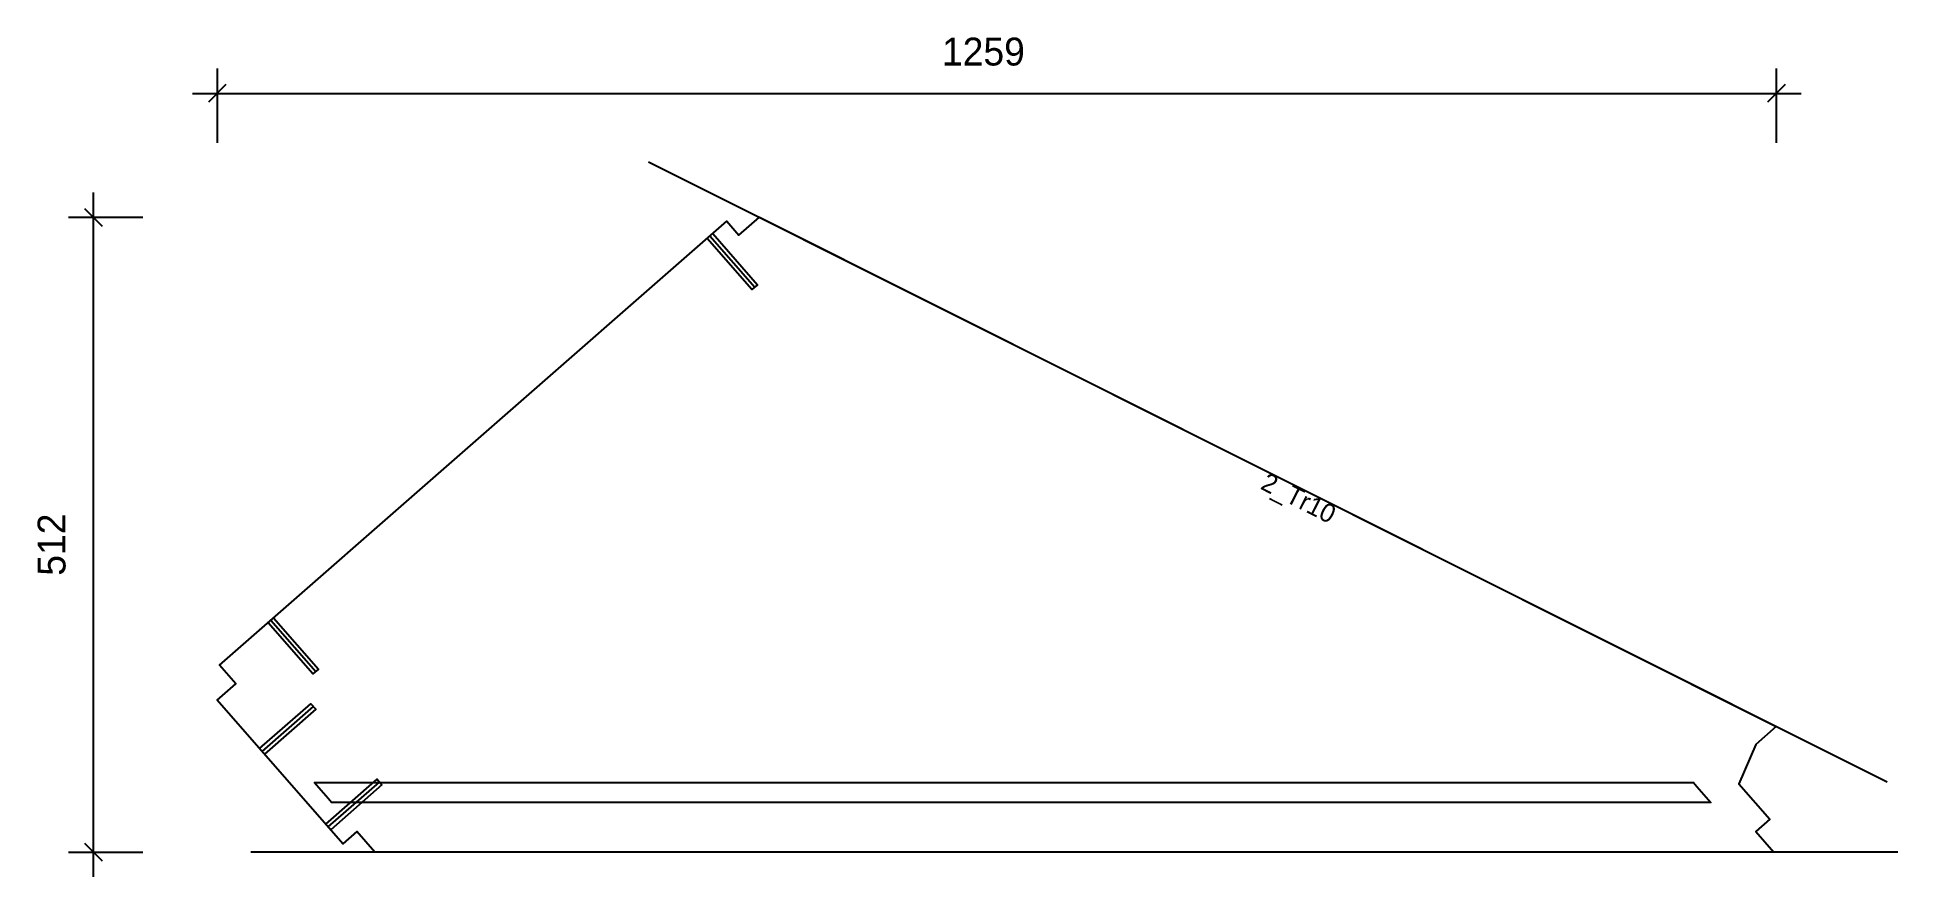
# Model space of a CAD drawing. Header units: millimetres. Extents: x -145 to 1357, y -20 to 658.
import ezdxf
from ezdxf.enums import TextEntityAlignment as Align

# ---------------------------------------------------------------- set-up
doc = ezdxf.new("R2010")
doc.units = ezdxf.units.MM
for name, color, linetype in [('CONTOUR', 7, 'CONTINUOUS'), ('CUT_RISER', 7, 'CONTINUOUS'), ('DIMLINES', 7, 'CONTINUOUS'), ('DIMLINESTEXT', 7, 'CONTINUOUS'), ('DRILLINGSSIDE', 7, 'CONTINUOUS'), ('EXTRATREADBACKPROFILELINES', 7, 'CONTINUOUS'), ('EXTRATREADBACKPROFILELINESTEXT', 7, 'CONTINUOUS'), ('EXTRATREADFRONTPROFILELINES', 7, 'CONTINUOUS')]:
    doc.layers.add(name, color=color, linetype=linetype)

msp = doc.modelspace()

# ---------------------------------------------------------------- linework, layer by layer
at = {"layer": 'CONTOUR', "color": 0, "linetype": '0'}
msp.add_lwpolyline([(1258.749, 101.358), (1242.194, 86.869), (1228.589, 55.029), (1228.589, 55.029), (1253.616, 26.434), (1242.329, 16.555), (1256.818, 0), (127.248, 0), (112.759, 16.555), (101.471, 6.676), (0, 122.616), (15.05, 135.788), (1.878, 150.838), (411.304, 509.17), (421.183, 497.883), (437.738, 512.372), (1258.749, 101.358)], dxfattribs=at)
at = {"layer": 'CUT_RISER', "color": 1, "linetype": '1'}
msp.add_lwpolyline([(78.236, 56), (86.236, 56), (118.519, 56), (150.802, 56), (183.085, 56), (215.368, 56), (247.651, 56), (279.934, 56), (312.217, 56), (344.5, 56), (376.783, 56), (409.066, 56), (441.349, 56), (473.632, 56), (505.916, 56), (538.199, 56), (570.482, 56), (602.765, 56), (635.048, 56), (643.048, 56), (675.331, 56), (707.614, 56), (739.897, 56), (772.18, 56), (804.463, 56), (836.746, 56), (869.029, 56), (901.312, 56), (933.595, 56), (965.878, 56), (998.161, 56), (1030.444, 56), (1062.727, 56), (1095.01, 56), (1127.293, 56), (1159.576, 56), (1191.859, 56), (1194.66, 52.8), (1205.862, 40), (1197.862, 40), (1165.344, 40), (1132.826, 40), (1100.307, 40), (1067.789, 40), (1035.271, 40), (1002.752, 40), (970.234, 40), (937.716, 40), (905.197, 40), (872.679, 40), (840.161, 40), (807.643, 40), (775.124, 40), (742.606, 40), (710.088, 40), (677.569, 40), (645.051, 40), (612.533, 40), (580.014, 40), (547.496, 40), (514.978, 40), (482.459, 40), (449.941, 40), (417.423, 40), (384.904, 40), (352.386, 40), (319.868, 40), (287.349, 40), (254.831, 40), (222.313, 40), (189.794, 40), (157.276, 40), (124.758, 40), (92.24, 40), (89.439, 43.2), (78.236, 56)], dxfattribs=at)
at = {"layer": 'DIMLINES', "color": 0}
for p, q in [((0, 632.372), (0, 572.372)), ((1258.749, 632.372), (1258.749, 572.372)), ((7.071, 619.443), (-7.071, 605.301)), ((1265.82, 619.443), (1251.678, 605.301)), ((-20, 612.372), (1278.749, 612.372)), ((-100, -20), (-100, 532.372)), ((-120, 512.372), (-60, 512.372)), ((-107.071, 519.443), (-92.929, 505.301)), ((-120, 0), (-60, 0)), ((-107.071, 7.071), (-92.929, -7.071))]:
    msp.add_line(p, q, dxfattribs=at)
at = {"layer": 'DRILLINGSSIDE', "color": 3}
for p, q in [((397.759, 497.316), (433.981, 455.928)), ((43.266, 187.06), (79.488, 145.673)), ((36.223, 81.228), (77.61, 117.451)), ((89.617, 20.221), (131.004, 56.444))]:
    msp.add_line(p, q, dxfattribs=at)
at = {"layer": 'DRILLINGSSIDE', "color": 3, "linetype": '3'}
for points in [[(400.016, 499.291), (436.239, 457.904), (431.724, 453.952), (395.501, 495.34)], [(45.523, 189.036), (81.746, 147.649), (77.231, 143.697), (41.008, 185.084)], [(34.247, 83.486), (75.634, 119.708), (79.586, 115.193), (38.198, 78.971)], [(87.641, 22.479), (129.028, 58.701), (132.98, 54.186), (91.592, 17.964)]]:
    msp.add_lwpolyline(points, dxfattribs=at)
at = {"layer": 'EXTRATREADBACKPROFILELINES', "color": 2}
msp.add_line((348.317, 557.138), (1348.169, 56.592), dxfattribs=at)
at = {"layer": 'EXTRATREADFRONTPROFILELINES', "color": 2}
msp.add_line((1356.818, 0), (27.248, 0), dxfattribs=at)

# ---------------------------------------------------------------- texts
at = {"layer": 'DIMLINESTEXT'}
msp.add_text('1259', height=22.5, dxfattribs=at).set_placement((585.127, 657.372), align=Align.TOP_LEFT)
msp.add_text('512', height=22.5, rotation=90, dxfattribs=at).set_placement((-145, 223), align=Align.TOP_LEFT)
at = {"layer": 'EXTRATREADBACKPROFILELINESTEXT'}
msp.add_text('2_Tr10', height=15, rotation=333, dxfattribs=at).set_placement((848.243, 306.865), align=Align.TOP_LEFT)

doc.saveas('drawing.dxf')
